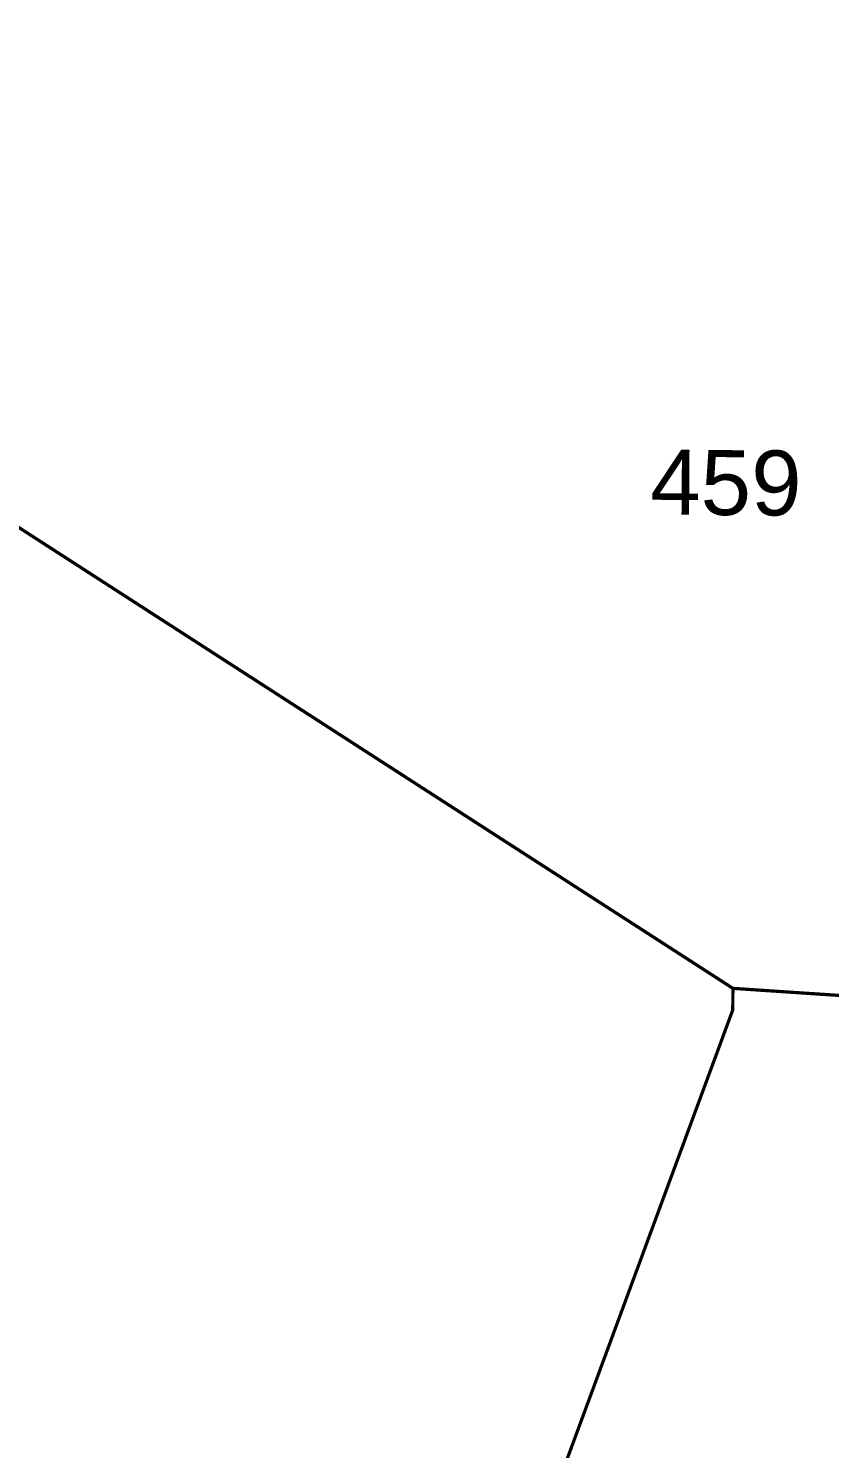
# Model space of a CAD drawing. Header units: metres. Extents: x 326467 to 340077, y 1811030 to 1824953.
# Drawn here: x 327057.3 to 327207, y 1812223.9 to 1812489.3 of the extents above; entities that cross this region are included whole.
import ezdxf

# ---------------------------------------------------------------- set-up
doc = ezdxf.new("R2010")
doc.units = ezdxf.units.M
doc.header["$MEASUREMENT"] = 0
doc.layers.add('SURVEY NO.', color=7, linetype='Continuous')
doc.layers.add('SURVEY PLOT BOUNDARY', color=35, linetype='Continuous')
doc.styles.add('PDF Arial', font='arial.ttf')

# ---------------------------------------------------------------- blocks, each defined once
blk = doc.blocks.new('16')
at = {"layer": 'SURVEY PLOT BOUNDARY', "lineweight": 18, "const_width": 0.606}
for points in [[(327292.48, 1812632.61), (327375.71, 1812417.67), (327475.68, 1812275.38), (327455.31, 1812255.32), (327399, 1812292.15), (327371.05, 1812336.84), (327257.61, 1812305.37), (327188.92, 1812309.94), (326979.74, 1812444.99), (326971.72, 1812453.14), (327040.97, 1812521.34), (327129.84, 1812512.56), (327150.15, 1812524.54), (327174.25, 1812504.14), (327198.66, 1812524.16), (327178.6, 1812544.54), (327239.92, 1812633.01), (327244, 1812637.03), (327260.04, 1812620.73), (327280.41, 1812640.79)], [(326979.74, 1812444.99), (327188.92, 1812309.94), (327188.89, 1812305.9), (327114.56, 1812104.31), (327082.16, 1812096.47), (327049.82, 1812096.72), (327042.21, 1812157.43), (327022.03, 1812161.63), (327017.92, 1812153.57), (327001.81, 1812161.78), (327001.94, 1812177.96), (326961.54, 1812182.31), (326957.69, 1812206.6), (326929.49, 1812218.95), (326937.73, 1812239.1), (326917.89, 1812287.77), (326918.08, 1812312.03), (326901.94, 1812316.2), (326930.92, 1812404.93), (326942.89, 1812384.62), (326955.11, 1812396.66), (326939.16, 1812425.08), (326939.26, 1812437.21), (326971.72, 1812453.14)], [(327275.36, 1811985.81), (327275.39, 1811989.85), (327114.56, 1812104.31), (327188.89, 1812305.9), (327188.92, 1812309.94), (327257.61, 1812305.37), (327371.05, 1812336.84), (327399, 1812292.15), (327455.31, 1812255.32), (327357.8, 1812191.38)]]:
    blk.add_lwpolyline(points, close=True, dxfattribs=at)
at = {"layer": 'SURVEY NO.', "insert": (327173.43, 1812398.32), "char_height": 12.129, "attachment_point": 7, "rotation": 359.5579, "style": 'PDF Arial'}
blk.add_mtext('459', dxfattribs=at)

msp = doc.modelspace()

# ---------------------------------------------------------------- block references
msp.add_blockref('16', (0, 0))

doc.saveas('drawing.dxf')
